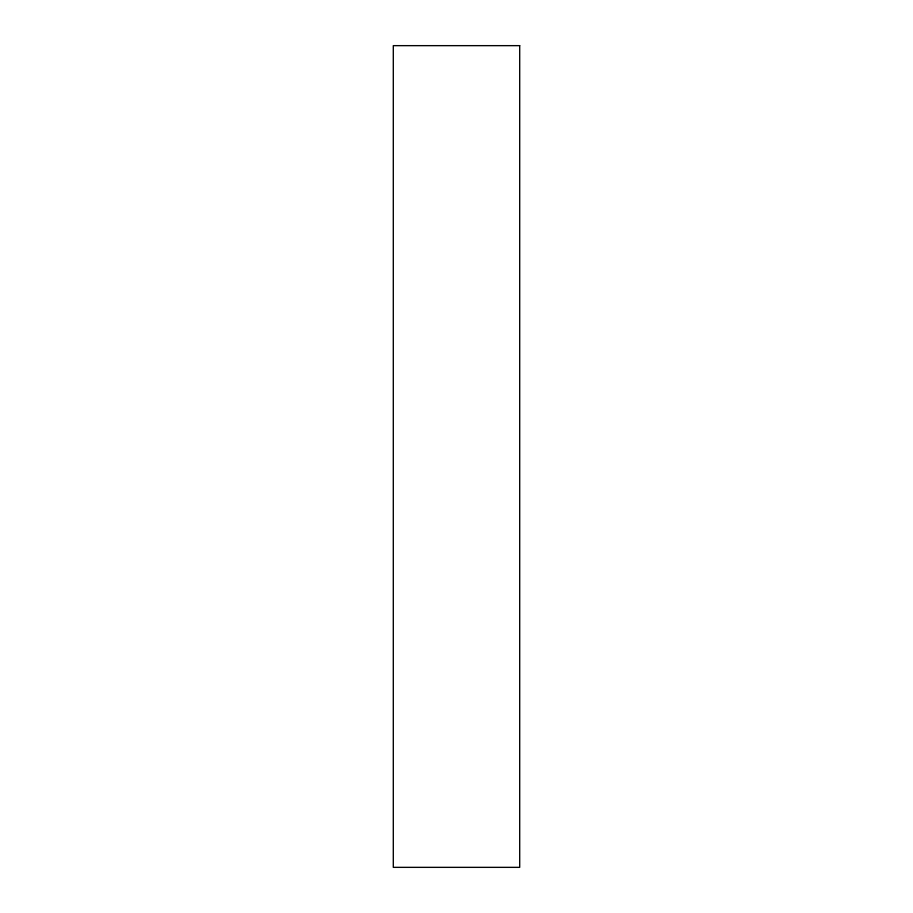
<?xml version="1.0" encoding="UTF-8"?>
<svg xmlns="http://www.w3.org/2000/svg" width="913" height="913" viewBox="0 0 913 913"><rect width="100%" height="100%" fill="white"/><g stroke="black" fill="none" stroke-linecap="round" stroke-linejoin="round"><path stroke-width="1.37" d="M519.702 45.65L393.298 45.65L393.298 867.35L519.702 867.35L519.702 45.65"/></g></svg>
